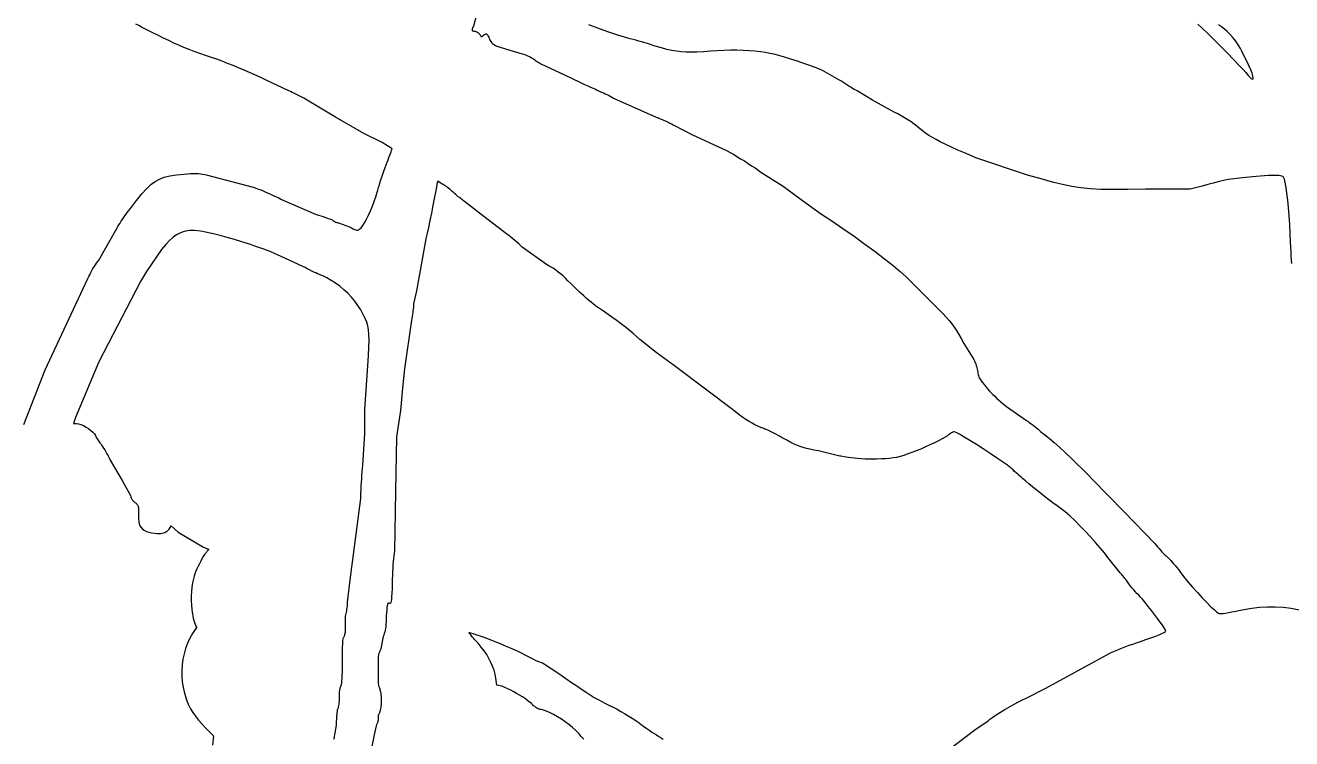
# Model space of a CAD drawing. Extents: x 0.1 to 14.4, y 0 to 16.2.
# Drawn here: x 6.269 to 10.015, y 4.436 to 6.549 of the extents above; entities that cross this region are included whole.
import ezdxf

# ---------------------------------------------------------------- set-up
doc = ezdxf.new("R2010")
doc.units = 0
doc.layers.add('1', color=1, linetype='CONTINUOUS')

msp = doc.modelspace()

# ---------------------------------------------------------------- linework, layer by layer
at = {"layer": '1', "linetype": 'CONTINUOUS'}
for points in [[(7.6366, 6.7087), (7.5946, 6.5465), (7.593, 6.5432), (7.5917, 6.5404), (7.5909, 6.538), (7.5905, 6.5361), (7.5905, 6.5345), (7.5909, 6.5334), (7.5918, 6.5325), (7.5933, 6.5319), (7.5952, 6.5316), (7.5976, 6.5315), (7.5986, 6.5314), (7.5997, 6.5312), (7.601, 6.5307), (7.6025, 6.5301), (7.604, 6.5293), (7.6056, 6.5283), (7.6073, 6.5271), (7.609, 6.5258), (7.6108, 6.5242), (7.6126, 6.5225), (7.6143, 6.5201), (7.6156, 6.5182), (7.6167, 6.5168), (7.6177, 6.5158), (7.6186, 6.5154), (7.6195, 6.5154), (7.6205, 6.5158), (7.6216, 6.5167), (7.623, 6.5179), (7.6246, 6.5195), (7.6271, 6.5211), (7.6291, 6.5224), (7.6307, 6.5231), (7.6321, 6.5235), (7.6333, 6.5233), (7.6344, 6.5225), (7.6354, 6.5212), (7.6366, 6.5193), (7.638, 6.5168), (7.6396, 6.5135), (7.6407, 6.51), (7.6421, 6.5067), (7.6439, 6.5035), (7.6459, 6.5005), (7.6483, 6.4977), (7.6509, 6.4951), (7.6537, 6.4927), (7.6568, 6.4905), (7.6601, 6.4884), (7.6637, 6.4865), (7.7117, 6.4715), (7.7226, 6.4688), (7.7318, 6.4664), (7.7397, 6.464), (7.7465, 6.4617), (7.7523, 6.4595), (7.7573, 6.4572), (7.7619, 6.4549), (7.7662, 6.4525), (7.7704, 6.4501), (7.7748, 6.4474), (7.7776, 6.4448), (7.7808, 6.4424), (7.7841, 6.4402), (7.7875, 6.4381), (7.7909, 6.4362), (7.7942, 6.4345), (7.7974, 6.4329), (7.8002, 6.4316), (7.8027, 6.4304), (7.8048, 6.4294), (7.8829, 6.3934), (7.8929, 6.3881), (7.9031, 6.383), (7.9133, 6.3781), (7.9231, 6.3736), (7.9324, 6.3694), (7.941, 6.3655), (7.9487, 6.362), (7.9552, 6.359), (7.9604, 6.3564), (7.964, 6.3544), (7.967, 6.3533), (7.9707, 6.3519), (7.9748, 6.3502), (7.9794, 6.3483), (7.9842, 6.3461), (7.9893, 6.3438), (7.9944, 6.3413), (7.9994, 6.3387), (8.0043, 6.336), (8.009, 6.3333), (8.1351, 6.2763), (8.1407, 6.2743), (8.1465, 6.2721), (8.1525, 6.2696), (8.1585, 6.2669), (8.1644, 6.2643), (8.1702, 6.2616), (8.1756, 6.259), (8.1807, 6.2565), (8.1852, 6.2542), (8.1892, 6.2523), (8.2402, 6.2252), (8.3453, 6.1772), (8.354, 6.1723), (8.3637, 6.1666), (8.3741, 6.1603), (8.385, 6.1537), (8.396, 6.1468), (8.407, 6.1398), (8.4176, 6.1328), (8.4275, 6.1261), (8.4366, 6.1198), (8.4444, 6.1141), (8.5105, 6.0721), (8.5676, 6.03), (8.6216, 5.991), (8.6545, 5.9695), (8.6877, 5.947), (8.7207, 5.924), (8.7527, 5.9009), (8.783, 5.8784), (8.811, 5.8569), (8.836, 5.8371), (8.8573, 5.8195), (8.8741, 5.8045), (8.8859, 5.7928), (8.958, 5.7207), (8.9713, 5.7072), (8.9829, 5.6953), (8.9929, 5.6845), (9.0016, 5.6745), (9.0094, 5.6648), (9.0166, 5.655), (9.0234, 5.6447), (9.0302, 5.6335), (9.0373, 5.6209), (9.045, 5.6066), (9.0751, 5.5586), (9.0768, 5.555), (9.0783, 5.5516), (9.0798, 5.5483), (9.081, 5.545), (9.0822, 5.5417), (9.0833, 5.5382), (9.0843, 5.5347), (9.0853, 5.5309), (9.0862, 5.5269), (9.0871, 5.5225), (9.0872, 5.5183), (9.0876, 5.5147), (9.0883, 5.5113), (9.0895, 5.508), (9.0912, 5.5045), (9.0936, 5.5007), (9.0967, 5.4963), (9.1005, 5.4911), (9.1053, 5.4849), (9.1111, 5.4775), (9.1164, 5.4714), (9.1214, 5.4658), (9.1264, 5.4604), (9.1314, 5.4552), (9.1366, 5.4501), (9.1423, 5.4448), (9.1484, 5.4394), (9.1551, 5.4336), (9.1627, 5.4273), (9.1712, 5.4204), (9.2312, 5.3784), (9.2343, 5.3763), (9.2379, 5.3738), (9.242, 5.3709), (9.2465, 5.3676), (9.2511, 5.3641), (9.2559, 5.3604), (9.2606, 5.3566), (9.2652, 5.3528), (9.2694, 5.349), (9.2733, 5.3453), (9.2844, 5.3374), (9.2979, 5.3266), (9.313, 5.3135), (9.3293, 5.2987), (9.3465, 5.2827), (9.3639, 5.266), (9.3811, 5.2493), (9.3975, 5.233), (9.4128, 5.2178), (9.4264, 5.2042), (9.5195, 5.1081), (9.6096, 5.015), (9.6141, 5.0096), (9.6186, 5.0043), (9.6229, 4.9992), (9.6271, 4.9943), (9.631, 4.9899), (9.6347, 4.9858), (9.638, 4.9823), (9.641, 4.9795), (9.6436, 4.9773), (9.6456, 4.976), (9.6478, 4.9738), (9.6506, 4.971), (9.6539, 4.9676), (9.6577, 4.9636), (9.6618, 4.9591), (9.6662, 4.9541), (9.6708, 4.9488), (9.6754, 4.9431), (9.6801, 4.9371), (9.6847, 4.9309), (9.6957, 4.9166), (9.7084, 4.9011), (9.7222, 4.885), (9.7365, 4.869), (9.7508, 4.8536), (9.7643, 4.8395), (9.7764, 4.8272), (9.7866, 4.8174), (9.7943, 4.8108), (9.7988, 4.8078), (9.8021, 4.8072), (9.8065, 4.8071), (9.8123, 4.8075), (9.8194, 4.8083), (9.8281, 4.8097), (9.8384, 4.8115), (9.8504, 4.8137), (9.8642, 4.8164), (9.88, 4.8194), (9.8979, 4.8228), (9.9206, 4.8257), (9.9436, 4.8271), (9.9668, 4.8271), (9.9903, 4.8255), (10.0139, 4.8224), (10.0376, 4.8178)], [(6.2643, 5.3664), (6.3273, 5.5285), (6.4535, 5.7988), (6.4562, 5.8044), (6.4592, 5.8102), (6.4623, 5.8162), (6.4655, 5.8221), (6.4688, 5.8281), (6.4723, 5.8338), (6.4758, 5.8393), (6.4793, 5.8444), (6.4829, 5.8489), (6.4865, 5.8529), (6.5405, 5.9489), (6.5427, 5.953), (6.5455, 5.9578), (6.5488, 5.9632), (6.5526, 5.969), (6.5567, 5.9752), (6.5611, 5.9816), (6.5657, 5.988), (6.5703, 5.9943), (6.575, 6.0004), (6.5796, 6.006), (6.5978, 6.0298), (6.6134, 6.0492), (6.6272, 6.0648), (6.6399, 6.077), (6.6524, 6.0863), (6.6654, 6.0934), (6.6798, 6.0985), (6.6962, 6.1024), (6.7156, 6.1054), (6.7387, 6.1081), (6.7486, 6.1089), (6.7569, 6.1095), (6.7639, 6.1099), (6.77, 6.1101), (6.7755, 6.11), (6.7809, 6.1096), (6.7865, 6.109), (6.7926, 6.108), (6.7995, 6.1067), (6.8078, 6.1051), (6.9429, 6.0691), (6.9487, 6.0671), (6.9551, 6.0647), (6.9622, 6.062), (6.9699, 6.059), (6.9782, 6.0556), (6.987, 6.0518), (6.9964, 6.0476), (7.0062, 6.0431), (7.0164, 6.0383), (7.027, 6.033), (7.1291, 5.988), (7.1363, 5.9861), (7.1434, 5.9841), (7.1502, 5.982), (7.1566, 5.9799), (7.1625, 5.9779), (7.1678, 5.9759), (7.1724, 5.9741), (7.176, 5.9724), (7.1787, 5.971), (7.1802, 5.97), (7.1812, 5.9691), (7.1823, 5.9682), (7.1836, 5.9673), (7.185, 5.9666), (7.1866, 5.9658), (7.1882, 5.9652), (7.1899, 5.9647), (7.1916, 5.9643), (7.1934, 5.9641), (7.1952, 5.964), (7.2282, 5.952), (7.234, 5.9487), (7.2389, 5.9461), (7.2428, 5.9442), (7.2462, 5.9429), (7.2489, 5.9422), (7.2511, 5.942), (7.2531, 5.9423), (7.2549, 5.9431), (7.2565, 5.9443), (7.2583, 5.9459), (7.2623, 5.9493), (7.267, 5.9555), (7.2723, 5.964), (7.278, 5.9745), (7.2838, 5.9865), (7.2896, 5.9996), (7.2953, 6.0133), (7.3005, 6.0272), (7.3053, 6.041), (7.3093, 6.0541), (7.3113, 6.0608), (7.3136, 6.0682), (7.3161, 6.0763), (7.3188, 6.0848), (7.3217, 6.0935), (7.3247, 6.1023), (7.3277, 6.111), (7.3306, 6.1195), (7.3335, 6.1276), (7.3363, 6.1351), (7.339, 6.143), (7.3417, 6.1505), (7.3442, 6.1574), (7.3466, 6.1637), (7.3487, 6.1693), (7.3506, 6.1741), (7.3522, 6.1779), (7.3533, 6.1808), (7.3541, 6.1826), (7.3544, 6.1832), (7.3243, 6.2012), (7.2703, 6.2282), (7.1862, 6.2763), (7.1021, 6.3273), (7.0973, 6.3301), (7.0922, 6.333), (7.0866, 6.336), (7.0809, 6.339), (7.0751, 6.342), (7.0692, 6.3448), (7.0635, 6.3476), (7.058, 6.3501), (7.0528, 6.3524), (7.048, 6.3544), (6.979, 6.3874), (6.9635, 6.3946), (6.9477, 6.4017), (6.9317, 6.4089), (6.9156, 6.4158), (6.8994, 6.4227), (6.8832, 6.4293), (6.8671, 6.4358), (6.8511, 6.442), (6.8353, 6.4479), (6.8198, 6.4535), (6.8016, 6.4596), (6.7845, 6.4655), (6.7684, 6.4713), (6.753, 6.4771), (6.738, 6.4831), (6.7232, 6.4893), (6.7083, 6.496), (6.6931, 6.5031), (6.6773, 6.5109), (6.6607, 6.5195), (6.6463, 6.5263), (6.6337, 6.5324), (6.6226, 6.5378), (6.6128, 6.5429), (6.604, 6.5477), (6.596, 6.5524)], [(10.0158, 5.8438), (10.0149, 5.8544), (10.0142, 5.8657), (10.0136, 5.878), (10.0128, 5.8916), (10.012, 5.9069), (10.0109, 5.9331), (10.0095, 5.9592), (10.0078, 5.9846), (10.0059, 6.0087), (10.0038, 6.0312), (10.0014, 6.0513), (9.9989, 6.0687), (9.9963, 6.0829), (9.9937, 6.0931), (9.991, 6.0991), (9.9888, 6.1007), (9.9858, 6.102), (9.9819, 6.103), (9.9771, 6.1036), (9.9711, 6.104), (9.964, 6.1041), (9.9556, 6.1039), (9.9458, 6.1035), (9.9346, 6.1029), (9.9219, 6.1021), (9.8997, 6.1003), (9.8796, 6.0984), (9.8613, 6.0964), (9.8444, 6.0941), (9.8285, 6.0916), (9.8132, 6.0887), (9.7981, 6.0854), (9.783, 6.0815), (9.7673, 6.0771), (9.7508, 6.0721), (9.7147, 6.0631), (9.5826, 6.0631), (9.5307, 6.0624), (9.4875, 6.0622), (9.4512, 6.0629), (9.4198, 6.0645), (9.3915, 6.0672), (9.3646, 6.0713), (9.3373, 6.0769), (9.3077, 6.0843), (9.2739, 6.0936), (9.2342, 6.1051), (9.0811, 6.1562), (9.0521, 6.1686), (9.0276, 6.1793), (9.0072, 6.1884), (8.99, 6.1964), (8.9756, 6.2035), (8.9632, 6.21), (8.9523, 6.2163), (8.9422, 6.2227), (8.9323, 6.2296), (8.9219, 6.2372), (8.9145, 6.2435), (8.9065, 6.2498), (8.898, 6.2561), (8.8892, 6.2623), (8.8799, 6.2684), (8.8703, 6.2744), (8.8603, 6.2804), (8.85, 6.2862), (8.8395, 6.2918), (8.8288, 6.2973), (8.7748, 6.3273), (8.7297, 6.3544), (8.7258, 6.3564), (8.7212, 6.3589), (8.7162, 6.3619), (8.7107, 6.3651), (8.705, 6.3686), (8.699, 6.3723), (8.693, 6.3761), (8.6871, 6.3799), (8.6812, 6.3837), (8.6757, 6.3874), (8.6276, 6.4144), (8.6183, 6.4186), (8.6053, 6.4238), (8.5895, 6.4296), (8.5718, 6.4358), (8.5529, 6.4422), (8.5338, 6.4484), (8.5152, 6.4541), (8.4981, 6.459), (8.4832, 6.4629), (8.4715, 6.4655), (8.4581, 6.468), (8.4433, 6.4701), (8.4272, 6.4719), (8.4102, 6.4732), (8.3923, 6.4741), (8.3737, 6.4745), (8.3548, 6.4745), (8.3356, 6.474), (8.3164, 6.473), (8.2973, 6.4715), (8.2747, 6.4699), (8.2553, 6.469), (8.2384, 6.4687), (8.2232, 6.469), (8.2091, 6.47), (8.1955, 6.4717), (8.1816, 6.4742), (8.1669, 6.4774), (8.1506, 6.4815), (8.1321, 6.4865), (8.1254, 6.4892), (8.1179, 6.4919), (8.1099, 6.4945), (8.1014, 6.4971), (8.0927, 6.4996), (8.0839, 6.502), (8.0752, 6.5044), (8.0667, 6.5066), (8.0586, 6.5086), (8.0511, 6.5105), (8.0212, 6.5198), (7.9916, 6.5297), (7.9628, 6.5397), (7.9354, 6.5498)], [(9.7378, 6.552), (9.7505, 6.5404), (9.7667, 6.5248), (9.7852, 6.5066), (9.8048, 6.4869), (9.8244, 6.4669), (9.8429, 6.4478), (9.8591, 6.4309), (9.8718, 6.4174), (9.8799, 6.4084), (9.8865, 6.3998), (9.8921, 6.3936), (9.8964, 6.3899), (9.8995, 6.3886), (9.9013, 6.3896), (9.9017, 6.3931), (9.9008, 6.3988), (9.8983, 6.4068), (9.8944, 6.417), (9.8889, 6.4294), (9.8679, 6.4715), (9.8638, 6.4797), (9.859, 6.4882), (9.8533, 6.4969), (9.847, 6.5054), (9.8401, 6.5139), (9.8326, 6.5221), (9.8247, 6.5298), (9.8164, 6.5371), (9.8077, 6.5437), (9.7988, 6.5495)], [(8.979, 4.3874), (9.0781, 4.4625), (9.1171, 4.4895), (9.1224, 4.4939), (9.1307, 4.4998), (9.1413, 4.5068), (9.1536, 4.5145), (9.167, 4.5225), (9.1809, 4.5306), (9.1946, 4.5383), (9.2074, 4.5452), (9.2189, 4.5511), (9.2282, 4.5556), (9.2883, 4.5856), (9.4685, 4.6847), (9.4775, 4.6891), (9.4866, 4.6934), (9.4957, 4.6975), (9.5051, 4.7015), (9.5146, 4.7053), (9.5245, 4.7091), (9.5346, 4.7128), (9.5451, 4.7165), (9.5561, 4.7201), (9.5676, 4.7237), (9.5843, 4.7296), (9.5984, 4.7347), (9.6103, 4.739), (9.6199, 4.7427), (9.6276, 4.7459), (9.6335, 4.7486), (9.6378, 4.7509), (9.6406, 4.753), (9.6422, 4.7549), (9.6426, 4.7568), (9.6414, 4.7592), (9.638, 4.7644), (9.6328, 4.772), (9.6261, 4.7813), (9.6182, 4.792), (9.6096, 4.8037), (9.6004, 4.8157), (9.5911, 4.8278), (9.5821, 4.8393), (9.5736, 4.8498), (9.5682, 4.8553), (9.5629, 4.8609), (9.5577, 4.8665), (9.5527, 4.872), (9.548, 4.8773), (9.5437, 4.8823), (9.5399, 4.8869), (9.5365, 4.8912), (9.5337, 4.8948), (9.5315, 4.8979), (9.5296, 4.9008), (9.5273, 4.9039), (9.5248, 4.9072), (9.5222, 4.9106), (9.5195, 4.914), (9.5168, 4.9174), (9.5142, 4.9205), (9.5117, 4.9234), (9.5095, 4.9259), (9.5075, 4.9279), (9.4715, 4.973), (9.4613, 4.9865), (9.449, 5.0015), (9.4352, 5.0175), (9.4202, 5.0341), (9.4047, 5.0507), (9.3889, 5.0668), (9.3734, 5.082), (9.3587, 5.0958), (9.3452, 5.1076), (9.3333, 5.1171), (9.3214, 5.1256), (9.3091, 5.1346), (9.2966, 5.144), (9.2841, 5.1536), (9.2718, 5.1633), (9.2598, 5.1729), (9.2484, 5.1823), (9.2377, 5.1912), (9.2279, 5.1996), (9.2192, 5.2072), (9.2146, 5.211), (9.2099, 5.215), (9.2051, 5.2192), (9.2003, 5.2235), (9.1956, 5.2279), (9.1909, 5.2321), (9.1864, 5.2361), (9.182, 5.2399), (9.1779, 5.2433), (9.1742, 5.2462), (9.1598, 5.2563), (9.1424, 5.2681), (9.123, 5.2809), (9.1028, 5.2941), (9.0826, 5.3071), (9.0635, 5.3191), (9.0465, 5.3296), (9.0325, 5.3379), (9.0227, 5.3434), (9.018, 5.3453), (9.0177, 5.3453), (9.0167, 5.345), (9.0152, 5.3445), (9.0132, 5.3437), (9.0109, 5.3427), (9.0083, 5.3415), (9.0055, 5.3399), (9.0026, 5.338), (8.9998, 5.3359), (8.997, 5.3333), (8.9903, 5.3292), (8.9814, 5.3243), (8.9706, 5.3186), (8.9584, 5.3126), (8.9452, 5.3063), (8.9315, 5.3), (8.9177, 5.294), (8.9042, 5.2884), (8.8914, 5.2834), (8.8799, 5.2793), (8.8679, 5.2752), (8.857, 5.272), (8.8466, 5.2694), (8.8363, 5.2675), (8.8258, 5.2661), (8.8146, 5.2652), (8.8022, 5.2647), (8.7882, 5.2644), (8.7722, 5.2643), (8.7538, 5.2643), (8.7417, 5.2652), (8.7307, 5.2661), (8.7207, 5.267), (8.7118, 5.2679), (8.7038, 5.2688), (8.6969, 5.2697), (8.6909, 5.2706), (8.6859, 5.2715), (8.6818, 5.2724), (8.6787, 5.2733), (8.6156, 5.2883), (8.6016, 5.2908), (8.5897, 5.2932), (8.5794, 5.2956), (8.5702, 5.2981), (8.5616, 5.3011), (8.5529, 5.3045), (8.5437, 5.3087), (8.5335, 5.3137), (8.5216, 5.3199), (8.5075, 5.3273), (8.5019, 5.3309), (8.4958, 5.3345), (8.4896, 5.3379), (8.4833, 5.3412), (8.4771, 5.3442), (8.4712, 5.347), (8.4657, 5.3495), (8.4608, 5.3515), (8.4567, 5.3532), (8.4535, 5.3544), (8.4446, 5.358), (8.436, 5.3617), (8.4274, 5.3658), (8.4188, 5.3703), (8.4099, 5.3754), (8.4007, 5.3812), (8.391, 5.3878), (8.3806, 5.3955), (8.3695, 5.4043), (8.3574, 5.4144), (8.2853, 5.4685), (8.1892, 5.5405), (8.1351, 5.5796), (8.0871, 5.6186), (8.077, 5.6276), (8.0665, 5.6367), (8.0556, 5.6457), (8.0442, 5.6548), (8.0323, 5.664), (8.0198, 5.6733), (8.0068, 5.6827), (7.9932, 5.6922), (7.9789, 5.7019), (7.964, 5.7117), (7.9568, 5.7172), (7.9496, 5.7229), (7.9423, 5.7287), (7.9351, 5.7348), (7.9279, 5.741), (7.9207, 5.7474), (7.9135, 5.754), (7.9063, 5.7607), (7.8991, 5.7677), (7.8919, 5.7748), (7.8826, 5.7841), (7.8742, 5.7923), (7.8666, 5.7996), (7.8595, 5.8063), (7.8525, 5.8123), (7.8454, 5.818), (7.838, 5.8235), (7.8299, 5.8291), (7.8209, 5.8348), (7.8108, 5.8408), (7.7387, 5.8919), (7.7339, 5.8966), (7.7285, 5.9015), (7.7227, 5.9065), (7.7167, 5.9116), (7.7106, 5.9167), (7.7046, 5.9215), (7.6988, 5.9261), (7.6935, 5.9302), (7.6887, 5.9339), (7.6847, 5.9369), (7.6216, 5.985), (7.5676, 6.027), (7.5655, 6.0289), (7.563, 6.031), (7.5601, 6.0332), (7.5568, 6.0357), (7.5533, 6.0383), (7.5496, 6.0411), (7.5458, 6.0441), (7.542, 6.0472), (7.5382, 6.0505), (7.5345, 6.0541), (7.5317, 6.0568), (7.5285, 6.0597), (7.5251, 6.0626), (7.5216, 6.0655), (7.518, 6.0683), (7.5144, 6.0709), (7.5109, 6.0733), (7.5075, 6.0753), (7.5044, 6.0769), (7.5015, 6.0781), (7.4895, 6.0871), (7.4865, 6.0781), (7.4849, 6.0693), (7.4822, 6.0549), (7.4786, 6.0362), (7.4744, 6.0149), (7.47, 5.9925), (7.4655, 5.9704), (7.4614, 5.9502), (7.4577, 5.9334), (7.455, 5.9214), (7.4535, 5.9159), (7.4414, 5.8498), (7.4264, 5.7628), (7.4174, 5.7237), (7.4173, 5.7207), (7.4171, 5.717), (7.4167, 5.7128), (7.4162, 5.7081), (7.4155, 5.7031), (7.4148, 5.6978), (7.414, 5.6923), (7.4132, 5.6867), (7.4123, 5.6812), (7.4114, 5.6757), (7.3904, 5.5315), (7.3844, 5.4745), (7.3784, 5.4084), (7.3664, 5.3303), (7.3634, 5.1682), (7.3604, 4.991), (7.3595, 4.985), (7.3586, 4.9779), (7.3577, 4.9698), (7.357, 4.9608), (7.3562, 4.9512), (7.3556, 4.941), (7.3551, 4.9305), (7.3547, 4.9197), (7.3544, 4.9088), (7.3544, 4.8979), (7.3535, 4.8808), (7.3528, 4.8671), (7.3522, 4.8566), (7.3516, 4.8487), (7.351, 4.8431), (7.3502, 4.8395), (7.3494, 4.8376), (7.3483, 4.8369), (7.347, 4.8371), (7.3453, 4.8378), (7.3437, 4.8378), (7.3424, 4.8375), (7.3413, 4.8368), (7.3404, 4.8353), (7.3397, 4.833), (7.3391, 4.8294), (7.3385, 4.8244), (7.3379, 4.8178), (7.3372, 4.8094), (7.3363, 4.7988), (7.3362, 4.7902), (7.336, 4.7825), (7.3355, 4.7754), (7.3349, 4.769), (7.3341, 4.7631), (7.3331, 4.7577), (7.3319, 4.7527), (7.3306, 4.7479), (7.329, 4.7433), (7.3273, 4.7387), (7.3213, 4.7087), (7.3212, 4.7069), (7.321, 4.7051), (7.3206, 4.7033), (7.3201, 4.7015), (7.3194, 4.6997), (7.3187, 4.6979), (7.3179, 4.6961), (7.3171, 4.6943), (7.3162, 4.6925), (7.3153, 4.6907), (7.3145, 4.6887), (7.3139, 4.6863), (7.3133, 4.6833), (7.313, 4.6796), (7.3127, 4.6753), (7.3125, 4.6701), (7.3124, 4.6641), (7.3123, 4.6571), (7.3123, 4.6489), (7.3123, 4.6396), (7.3123, 4.6303), (7.3123, 4.6222), (7.3124, 4.6152), (7.3125, 4.6091), (7.3127, 4.604), (7.313, 4.5996), (7.3133, 4.596), (7.3139, 4.593), (7.3145, 4.5906), (7.3153, 4.5886), (7.3162, 4.5866), (7.3171, 4.5842), (7.3179, 4.5815), (7.3187, 4.5783), (7.3194, 4.5747), (7.3201, 4.5706), (7.3206, 4.5661), (7.321, 4.5611), (7.3212, 4.5556), (7.3213, 4.5495), (7.3212, 4.5435), (7.321, 4.538), (7.3206, 4.533), (7.3201, 4.5285), (7.3194, 4.5244), (7.3187, 4.5208), (7.3179, 4.5176), (7.3171, 4.5149), (7.3162, 4.5125), (7.3153, 4.5105), (7.3145, 4.5094), (7.3139, 4.5081), (7.3133, 4.5064), (7.313, 4.5046), (7.3127, 4.5026), (7.3125, 4.5006), (7.3124, 4.4985), (7.3123, 4.4964), (7.3123, 4.4944), (7.3123, 4.4925), (7.3122, 4.4907), (7.312, 4.4889), (7.3116, 4.4871), (7.3111, 4.4853), (7.3104, 4.4835), (7.3097, 4.4817), (7.3089, 4.4799), (7.3081, 4.4781), (7.3072, 4.4763), (7.3063, 4.4745), (7.3003, 4.4474), (7.2913, 4.3994)], [(7.1811, 4.4345), (7.182, 4.4371), (7.1829, 4.4403), (7.1838, 4.444), (7.1847, 4.4482), (7.1856, 4.453), (7.1865, 4.4583), (7.1874, 4.4641), (7.1883, 4.4705), (7.1892, 4.4775), (7.1893, 4.4829), (7.1895, 4.4885), (7.1898, 4.494), (7.1902, 4.4994), (7.1907, 4.5045), (7.1911, 4.5093), (7.1915, 4.5136), (7.1919, 4.5173), (7.1921, 4.5203), (7.1922, 4.5225), (7.1931, 4.5238), (7.194, 4.5257), (7.1948, 4.5281), (7.1956, 4.5311), (7.1963, 4.5345), (7.197, 4.5383), (7.1975, 4.5424), (7.1979, 4.5466), (7.1981, 4.5511), (7.1982, 4.5556), (7.1982, 4.56), (7.1982, 4.5642), (7.1983, 4.5682), (7.1984, 4.5719), (7.1986, 4.5755), (7.1989, 4.5787), (7.1992, 4.5816), (7.1997, 4.5843), (7.2004, 4.5866), (7.2012, 4.5886), (7.2021, 4.5907), (7.203, 4.5935), (7.2038, 4.5972), (7.2046, 4.6018), (7.2053, 4.6077), (7.206, 4.615), (7.2065, 4.6237), (7.2069, 4.6341), (7.2071, 4.6464), (7.2072, 4.6607), (7.2072, 4.6757), (7.2072, 4.6886), (7.2073, 4.6996), (7.2074, 4.7087), (7.2076, 4.7162), (7.2079, 4.7223), (7.2082, 4.7271), (7.2088, 4.7308), (7.2094, 4.7336), (7.2102, 4.7357), (7.2111, 4.7369), (7.212, 4.7386), (7.2128, 4.7406), (7.2136, 4.7431), (7.2143, 4.7459), (7.215, 4.7489), (7.2155, 4.7522), (7.2159, 4.7556), (7.2161, 4.7592), (7.2162, 4.7628), (7.2162, 4.7988), (7.2171, 4.8026), (7.218, 4.8066), (7.2188, 4.8109), (7.2196, 4.8153), (7.2203, 4.8198), (7.221, 4.8243), (7.2215, 4.8287), (7.2219, 4.833), (7.2221, 4.8371), (7.2222, 4.8408), (7.2312, 4.9219), (7.2613, 5.1471), (7.2614, 5.155), (7.2616, 5.1638), (7.262, 5.1735), (7.2625, 5.1838), (7.2631, 5.1944), (7.2639, 5.2053), (7.2646, 5.2161), (7.2655, 5.2267), (7.2664, 5.2368), (7.2673, 5.2462), (7.2733, 5.3393), (7.2733, 5.4114), (7.2823, 5.5405), (7.2839, 5.5709), (7.285, 5.5958), (7.2855, 5.6161), (7.2853, 5.6328), (7.2842, 5.6468), (7.2821, 5.6588), (7.2789, 5.6698), (7.2744, 5.6807), (7.2686, 5.6924), (7.2613, 5.7057), (7.2527, 5.7189), (7.2433, 5.7316), (7.2332, 5.7436), (7.2224, 5.755), (7.211, 5.7658), (7.199, 5.7758), (7.1866, 5.785), (7.1737, 5.7934), (7.1606, 5.8011), (7.1471, 5.8078), (7.1432, 5.809), (7.1386, 5.8106), (7.1335, 5.8127), (7.1279, 5.8152), (7.122, 5.8179), (7.1158, 5.821), (7.1094, 5.8243), (7.1029, 5.8277), (7.0965, 5.8312), (7.0901, 5.8348), (7.024, 5.8649), (7.0099, 5.8714), (6.993, 5.8784), (6.974, 5.8856), (6.9534, 5.8929), (6.9317, 5.9002), (6.9094, 5.9072), (6.8872, 5.914), (6.8655, 5.9203), (6.8448, 5.926), (6.8258, 5.9309), (6.8108, 5.9342), (6.798, 5.9367), (6.7871, 5.9387), (6.7777, 5.94), (6.7695, 5.9407), (6.7623, 5.9409), (6.7556, 5.9406), (6.7491, 5.9398), (6.7426, 5.9386), (6.7357, 5.9369), (6.7259, 5.9335), (6.716, 5.9283), (6.7058, 5.9211), (6.6952, 5.9115), (6.6839, 5.8994), (6.6717, 5.8844), (6.6584, 5.8662), (6.6438, 5.8446), (6.6276, 5.8192), (6.6096, 5.7898), (6.4865, 5.5526), (6.4174, 5.3874), (6.4114, 5.3694), (6.4204, 5.3694), (6.4264, 5.3686), (6.4333, 5.3665), (6.4407, 5.3632), (6.4483, 5.3591), (6.4557, 5.3544), (6.4626, 5.3493), (6.4686, 5.3441), (6.4733, 5.339), (6.4764, 5.3343), (6.4775, 5.3303), (6.4895, 5.3123), (6.4916, 5.3093), (6.494, 5.3056), (6.4969, 5.3013), (6.5001, 5.2965), (6.5034, 5.2913), (6.5068, 5.2857), (6.5102, 5.2799), (6.5135, 5.2738), (6.5167, 5.2676), (6.5195, 5.2613), (6.5556, 5.2012), (6.5796, 5.1562), (6.5806, 5.1527), (6.5817, 5.1497), (6.583, 5.1469), (6.5844, 5.1444), (6.586, 5.1423), (6.5876, 5.1404), (6.5893, 5.1387), (6.591, 5.1373), (6.5928, 5.1361), (6.5946, 5.1351), (6.5963, 5.1334), (6.5978, 5.1318), (6.5992, 5.1302), (6.6004, 5.1286), (6.6014, 5.1269), (6.6022, 5.125), (6.6028, 5.1228), (6.6032, 5.1203), (6.6035, 5.1175), (6.6036, 5.1141), (6.6036, 5.0871), (6.6041, 5.0794), (6.6054, 5.0726), (6.6077, 5.0667), (6.611, 5.0615), (6.6152, 5.0571), (6.6205, 5.0534), (6.6267, 5.0503), (6.634, 5.048), (6.6423, 5.0462), (6.6517, 5.045), (6.6577, 5.0443), (6.6632, 5.044), (6.6683, 5.044), (6.6729, 5.0445), (6.6772, 5.0454), (6.6811, 5.0468), (6.6846, 5.0486), (6.6879, 5.0509), (6.6909, 5.0537), (6.6937, 5.0571), (6.6997, 5.0661), (6.7207, 5.048), (6.7958, 5.003), (6.7984, 5.0021), (6.8008, 5.0012), (6.803, 5.0004), (6.805, 4.9996), (6.8067, 4.9989), (6.8081, 4.9982), (6.8093, 4.9977), (6.8101, 4.9973), (6.8108, 4.997), (6.8106, 4.9967), (6.8101, 4.996), (6.8094, 4.9949), (6.8083, 4.9934), (6.8071, 4.9917), (6.8056, 4.9899), (6.804, 4.9879), (6.8023, 4.9859), (6.8006, 4.9839), (6.7988, 4.982), (6.7951, 4.9755), (6.7913, 4.9687), (6.7875, 4.9617), (6.7837, 4.9544), (6.78, 4.9471), (6.7765, 4.9396), (6.7733, 4.9321), (6.7703, 4.9246), (6.7678, 4.9172), (6.7658, 4.9099), (6.7633, 4.8979), (6.7615, 4.8852), (6.7602, 4.8722), (6.7595, 4.8588), (6.7594, 4.8453), (6.7599, 4.8319), (6.7611, 4.8185), (6.763, 4.8055), (6.7655, 4.7928), (6.7688, 4.7808), (6.7748, 4.7658), (6.7628, 4.7477), (6.7551, 4.7338), (6.7484, 4.7191), (6.7427, 4.7037), (6.7381, 4.6878), (6.7346, 4.6715), (6.7323, 4.655), (6.7312, 4.6383), (6.7313, 4.6216), (6.7328, 4.605), (6.7357, 4.5886), (6.7387, 4.5746), (6.7423, 4.5614), (6.7466, 4.5488), (6.7516, 4.5368), (6.7575, 4.5252), (6.7643, 4.5138), (6.772, 4.5026), (6.7808, 4.4913), (6.7907, 4.48), (6.8018, 4.4685), (6.8258, 4.4444), (6.8228, 4.4174)], [(7.9209, 4.4354), (7.917, 4.4391), (7.9132, 4.443), (7.9099, 4.4468), (7.9069, 4.4505), (7.8975, 4.4602), (7.8876, 4.4695), (7.877, 4.4783), (7.8661, 4.4866), (7.8547, 4.4944), (7.8431, 4.5015), (7.8313, 4.5079), (7.8195, 4.5136), (7.8076, 4.5185), (7.7958, 4.5225), (7.7931, 4.5227), (7.7904, 4.5232), (7.7876, 4.5241), (7.7848, 4.5254), (7.7819, 4.527), (7.7789, 4.529), (7.7759, 4.5313), (7.7726, 4.534), (7.7693, 4.5371), (7.7658, 4.5405), (7.7568, 4.5475), (7.7481, 4.5539), (7.7394, 4.5599), (7.7308, 4.5654), (7.7222, 4.5706), (7.7137, 4.5754), (7.7051, 4.5798), (7.6964, 4.584), (7.6876, 4.5879), (7.6787, 4.5916), (7.6637, 4.5946), (7.6607, 4.6156), (7.6584, 4.6273), (7.6553, 4.639), (7.6512, 4.6507), (7.6463, 4.6623), (7.6404, 4.6738), (7.6336, 4.6852), (7.626, 4.6966), (7.6174, 4.7078), (7.608, 4.7188), (7.5976, 4.7297), (7.5942, 4.734), (7.5911, 4.7377), (7.5885, 4.7409), (7.5863, 4.7436), (7.5845, 4.7459), (7.5831, 4.7477), (7.5822, 4.7491), (7.5818, 4.75), (7.5819, 4.7506), (7.5826, 4.7508), (7.5959, 4.7467), (7.6103, 4.7419), (7.6255, 4.7365), (7.6413, 4.7307), (7.6573, 4.7245), (7.6732, 4.7181), (7.6887, 4.7117), (7.7035, 4.7054), (7.7173, 4.6993), (7.7297, 4.6937), (7.7379, 4.6892), (7.7461, 4.6848), (7.7543, 4.6805), (7.7623, 4.6764), (7.7699, 4.6727), (7.7771, 4.6693), (7.7837, 4.6663), (7.7896, 4.6638), (7.7947, 4.6619), (7.7988, 4.6607), (7.8498, 4.6276), (7.868, 4.6147), (7.8847, 4.603), (7.9, 4.5924), (7.9143, 4.5827), (7.9276, 4.5739), (7.94, 4.566), (7.9518, 4.5588), (7.9631, 4.5522), (7.9741, 4.5461), (7.985, 4.5405), (7.9966, 4.535), (8.0081, 4.5293), (8.0194, 4.5234), (8.0306, 4.5173), (8.0417, 4.5109), (8.0527, 4.5042), (8.0636, 4.4973), (8.0745, 4.49), (8.0853, 4.4824), (8.0961, 4.4745), (8.1001, 4.4715), (8.1049, 4.4681), (8.1104, 4.4643), (8.1164, 4.4603), (8.1227, 4.4561), (8.1294, 4.4518), (8.1362, 4.4475), (8.143, 4.4432), (8.1497, 4.4392), (8.1562, 4.4354)]]:
    msp.add_lwpolyline(points, dxfattribs=at)

doc.saveas('drawing.dxf')
